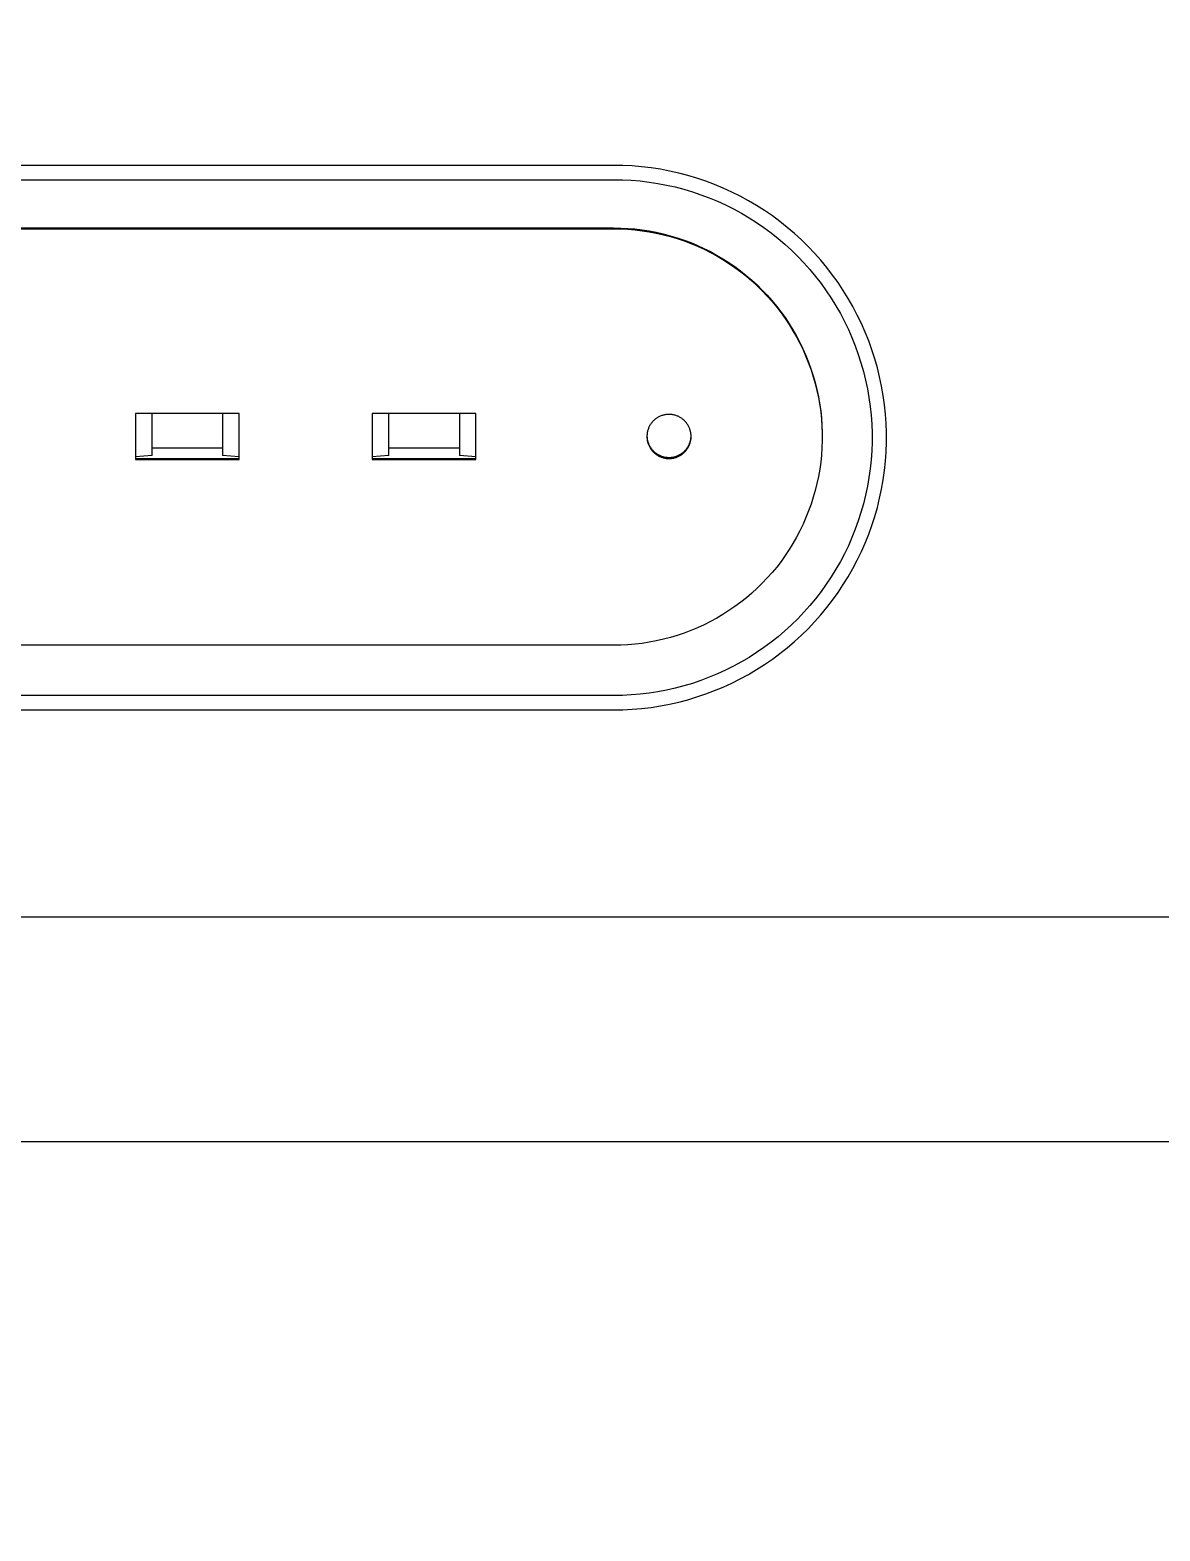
# Model space of a CAD drawing. Header units: millimetres. Extents: x -219 to 4970, y -9 to 3393.
# Drawn here: x 1484.3 to 1625, y 2932.9 to 3119.8 of the extents above; entities that cross this region are included whole.
import ezdxf

# ---------------------------------------------------------------- set-up
doc = ezdxf.new("R2010")
doc.units = ezdxf.units.MM
doc.layers.add('ZANO_R', color=7, linetype='Continuous', lineweight=0)
doc.layers.add('ZANO_W', color=1, linetype='Continuous', lineweight=0)
doc.styles.add('Arial', font='arial.ttf')
doc.styles.get("Standard").update_dxf_attribs({"font": 'ARIALUNI.TTF'})
doc.dimstyles.new('pl i ang', dxfattribs={"dimtxt": 50, "dimasz": 50, "dimexe": 1.25, "dimexo": 0.625, "dimgap": 10, "dimtad": 1, "dimtoh": 1, "dimtxsty": 'Standard', "dimcen": 2.5, "dimclrd": 1, "dimclre": 1, "dimclrt": 1, "dimadec": 0, "dimazin": 0, "dimtfac": 1, "dimtmove": 0, "dimatfit": 3, "dimfxl": 1, "dimarcsym": 1})

# ---------------------------------------------------------------- blocks, each defined once
blk = doc.blocks.new('*D480')
at = {"layer": 'ZANO_W', "color": 1, "lineweight": -2}
blk.add_arc((3941.48, 2679.36), 150.81, 99.5517, 164.7582, dxfattribs=at)
at = {"layer": 'ZANO_W', "color": 1}
for points in [[(3916.67, 2821.42), (3916.23, 2834.75), (3956.43, 2829.43)], [(3789.36, 2719.89), (3802.58, 2718.13), (3790.67, 2679.36)]]:
    blk.add_solid(points, dxfattribs=at)
at = {"layer": 'ZANO_W', "color": 1, "insert": (3819.67, 2813.91), "char_height": 40, "attachment_point": 5, "rotation": 42.155, "style": 'Arial'}
blk.add_mtext('96%%d', dxfattribs=at)

msp = doc.modelspace()

# ---------------------------------------------------------------- linework, layer by layer
at = {"layer": 'ZANO_R'}
for p, q in [((1556.94, 3102.93), (1382.14, 3102.93)), ((1558.11, 3102.92), (1556.94, 3102.93)), ((1559.28, 3102.86), (1558.11, 3102.92)), ((1560.45, 3102.76), (1559.28, 3102.86)), ((1561.62, 3102.62), (1560.45, 3102.76)), ((1562.78, 3102.45), (1561.62, 3102.62)), ((1563.93, 3102.23), (1562.78, 3102.45)), ((1382.14, 3101.15), (1556.94, 3101.15)), ((1556.94, 3101.15), (1558.05, 3101.13)), ((1558.05, 3101.13), (1559.16, 3101.08)), ((1559.16, 3101.08), (1560.27, 3100.99)), ((1560.27, 3100.99), (1561.37, 3100.86)), ((1561.37, 3100.86), (1562.47, 3100.69)), ((1562.47, 3100.69), (1563.56, 3100.48)), ((1563.56, 3100.48), (1564.64, 3100.24)), ((1565.07, 3101.97), (1563.93, 3102.23)), ((1566.21, 3101.67), (1565.07, 3101.97)), ((1567.33, 3101.34), (1566.21, 3101.67)), ((1568.44, 3100.96), (1567.33, 3101.34)), ((1569.54, 3100.55), (1568.44, 3100.96)), ((1570.62, 3100.1), (1569.54, 3100.55)), ((1564.64, 3100.24), (1565.72, 3099.95)), ((1565.72, 3099.95), (1566.78, 3099.64)), ((1566.78, 3099.64), (1567.83, 3099.28)), ((1567.83, 3099.28), (1568.87, 3098.89)), ((1568.87, 3098.89), (1569.9, 3098.46)), ((1571.69, 3099.61), (1570.62, 3100.1)), ((1572.73, 3099.09), (1571.69, 3099.61)), ((1573.76, 3098.52), (1572.73, 3099.09)), ((1574.77, 3097.93), (1573.76, 3098.52)), ((1569.9, 3098.46), (1570.91, 3098)), ((1570.91, 3098), (1571.9, 3097.5)), ((1571.9, 3097.5), (1572.88, 3096.97)), ((1572.88, 3096.97), (1573.83, 3096.41)), ((1575.76, 3097.3), (1574.77, 3097.93)), ((1576.73, 3096.63), (1575.76, 3097.3)), ((1577.67, 3095.94), (1576.73, 3096.63)), ((1450.78, 3095.14), (1556.94, 3095.14)), ((1450.78, 3095.03), (1556.94, 3095.03)), ((1556.94, 3095.14), (1557.84, 3095.13)), ((1556.94, 3095.03), (1557.84, 3095.01)), ((1557.84, 3095.13), (1558.73, 3095.09)), ((1557.84, 3095.01), (1558.73, 3094.97)), ((1558.73, 3095.09), (1559.62, 3095.01)), ((1558.73, 3094.97), (1559.63, 3094.9)), ((1559.62, 3095.01), (1560.51, 3094.9)), ((1559.63, 3094.9), (1560.52, 3094.79)), ((1560.51, 3094.9), (1561.4, 3094.77)), ((1560.52, 3094.79), (1561.4, 3094.65)), ((1561.4, 3094.77), (1562.28, 3094.6)), ((1573.83, 3096.41), (1574.77, 3095.81)), ((1574.77, 3095.81), (1575.69, 3095.18)), ((1575.69, 3095.18), (1576.58, 3094.52)), ((1578.59, 3095.21), (1577.67, 3095.94)), ((1579.48, 3094.45), (1578.59, 3095.21)), ((1561.4, 3094.65), (1562.28, 3094.49)), ((1562.28, 3094.6), (1563.15, 3094.4)), ((1562.28, 3094.49), (1563.16, 3094.29)), ((1563.15, 3094.4), (1564.02, 3094.17)), ((1563.16, 3094.29), (1564.03, 3094.06)), ((1564.02, 3094.17), (1564.88, 3093.91)), ((1564.03, 3094.06), (1564.88, 3093.81)), ((1564.88, 3093.91), (1565.73, 3093.63)), ((1564.88, 3093.81), (1565.73, 3093.52)), ((1565.73, 3093.63), (1566.57, 3093.31)), ((1565.73, 3093.52), (1566.57, 3093.2)), ((1566.57, 3093.31), (1567.39, 3092.97)), ((1566.57, 3093.2), (1567.4, 3092.86)), ((1567.39, 3092.97), (1568.21, 3092.59)), ((1576.58, 3094.52), (1577.45, 3093.83)), ((1577.45, 3093.83), (1578.29, 3093.11)), ((1578.29, 3093.11), (1579.11, 3092.36)), ((1580.35, 3093.66), (1579.48, 3094.45)), ((1581.18, 3092.84), (1580.35, 3093.66)), ((1567.4, 3092.86), (1568.22, 3092.49)), ((1568.21, 3092.59), (1569.01, 3092.19)), ((1568.22, 3092.49), (1569.02, 3092.08)), ((1569.01, 3092.19), (1569.79, 3091.76)), ((1569.02, 3092.08), (1569.81, 3091.66)), ((1569.79, 3091.76), (1570.57, 3091.31)), ((1569.81, 3091.66), (1570.58, 3091.2)), ((1570.57, 3091.31), (1571.32, 3090.82)), ((1570.58, 3091.2), (1571.33, 3090.72)), ((1579.11, 3092.36), (1579.91, 3091.58)), ((1579.91, 3091.58), (1580.67, 3090.78)), ((1581.99, 3091.99), (1581.18, 3092.84)), ((1582.77, 3091.11), (1581.99, 3091.99)), ((1583.52, 3090.21), (1582.77, 3091.11)), ((1571.32, 3090.82), (1572.06, 3090.32)), ((1571.33, 3090.72), (1572.07, 3090.21)), ((1572.06, 3090.32), (1572.78, 3089.78)), ((1572.07, 3090.21), (1572.79, 3089.68)), ((1572.78, 3089.78), (1573.48, 3089.23)), ((1572.79, 3089.68), (1573.5, 3089.12)), ((1573.48, 3089.23), (1574.16, 3088.65)), ((1580.67, 3090.78), (1581.41, 3089.95)), ((1581.41, 3089.95), (1582.12, 3089.09)), ((1584.23, 3089.28), (1583.52, 3090.21)), ((1584.92, 3088.33), (1584.23, 3089.28)), ((1573.5, 3089.12), (1574.18, 3088.54)), ((1574.16, 3088.65), (1574.82, 3088.04)), ((1574.18, 3088.54), (1574.84, 3087.93)), ((1574.82, 3088.04), (1575.46, 3087.41)), ((1574.84, 3087.93), (1575.48, 3087.3)), ((1575.46, 3087.41), (1576.08, 3086.77)), ((1575.48, 3087.3), (1576.1, 3086.66)), ((1582.12, 3089.09), (1582.8, 3088.21)), ((1582.8, 3088.21), (1583.45, 3087.31)), ((1583.45, 3087.31), (1584.06, 3086.39)), ((1585.57, 3087.35), (1584.92, 3088.33)), ((1586.19, 3086.35), (1585.57, 3087.35)), ((1576.08, 3086.77), (1576.68, 3086.1)), ((1576.1, 3086.66), (1576.69, 3085.99)), ((1576.68, 3086.1), (1577.25, 3085.41)), ((1576.69, 3085.99), (1577.27, 3085.29)), ((1584.06, 3086.39), (1584.65, 3085.44)), ((1584.65, 3085.44), (1585.2, 3084.48)), ((1586.77, 3085.34), (1586.19, 3086.35)), ((1577.25, 3085.41), (1577.8, 3084.7)), ((1577.27, 3085.29), (1577.81, 3084.59)), ((1577.8, 3084.7), (1578.32, 3083.97)), ((1577.81, 3084.59), (1578.34, 3083.86)), ((1578.32, 3083.97), (1578.82, 3083.22)), ((1578.34, 3083.86), (1578.83, 3083.11)), ((1585.2, 3084.48), (1585.71, 3083.49)), ((1587.31, 3084.3), (1586.77, 3085.34)), ((1587.82, 3083.24), (1587.31, 3084.3)), ((1578.82, 3083.22), (1579.29, 3082.46)), ((1578.83, 3083.11), (1579.3, 3082.35)), ((1579.29, 3082.46), (1579.73, 3081.68)), ((1579.3, 3082.35), (1579.75, 3081.57)), ((1579.73, 3081.68), (1580.15, 3080.89)), ((1585.71, 3083.49), (1586.2, 3082.49)), ((1586.2, 3082.49), (1586.64, 3081.48)), ((1588.29, 3082.17), (1587.82, 3083.24)), ((1588.73, 3081.08), (1588.29, 3082.17)), ((1579.75, 3081.57), (1580.17, 3080.78)), ((1580.15, 3080.89), (1580.54, 3080.09)), ((1580.17, 3080.78), (1580.56, 3079.97)), ((1580.54, 3080.09), (1580.9, 3079.27)), ((1580.56, 3079.97), (1580.92, 3079.15)), ((1586.64, 3081.48), (1587.06, 3080.45)), ((1587.06, 3080.45), (1587.43, 3079.4)), ((1589.13, 3079.98), (1588.73, 3081.08)), ((1589.49, 3078.86), (1589.13, 3079.98)), ((1580.9, 3079.27), (1581.24, 3078.43)), ((1580.92, 3079.15), (1581.25, 3078.32)), ((1581.24, 3078.43), (1581.54, 3077.59)), ((1581.25, 3078.32), (1581.55, 3077.47)), ((1587.43, 3079.4), (1587.77, 3078.34)), ((1587.77, 3078.34), (1588.08, 3077.28)), ((1589.81, 3077.73), (1589.49, 3078.86)), ((1581.54, 3077.59), (1581.82, 3076.74)), ((1581.55, 3077.47), (1581.83, 3076.62)), ((1581.82, 3076.74), (1582.06, 3075.88)), ((1581.83, 3076.62), (1582.07, 3075.76)), ((1588.08, 3077.28), (1588.34, 3076.2)), ((1588.34, 3076.2), (1588.57, 3075.11)), ((1590.09, 3076.6), (1589.81, 3077.73)), ((1590.33, 3075.45), (1590.09, 3076.6)), ((1582.06, 3075.88), (1582.28, 3075.01)), ((1582.07, 3075.76), (1582.29, 3074.89)), ((1582.28, 3075.01), (1582.47, 3074.13)), ((1582.29, 3074.89), (1582.47, 3074.01)), ((1588.57, 3075.11), (1588.76, 3074.02)), ((1590.53, 3074.29), (1590.33, 3075.45)), ((1590.69, 3073.13), (1590.53, 3074.29)), ((1582.47, 3074.13), (1582.62, 3073.25)), ((1582.47, 3074.01), (1582.63, 3073.13)), ((1582.62, 3073.25), (1582.75, 3072.36)), ((1582.63, 3073.13), (1582.75, 3072.24)), ((1582.75, 3072.36), (1582.84, 3071.47)), ((1588.76, 3074.02), (1588.92, 3072.92)), ((1588.92, 3072.92), (1589.03, 3071.81)), ((1590.81, 3071.97), (1590.69, 3073.13)), ((1497.4, 3072.05), (1497.4, 3066.32)), ((1510.31, 3072.05), (1497.4, 3072.05)), ((1499.47, 3066.81), (1499.47, 3072.05)), ((1508.25, 3072.05), (1508.25, 3066.81)), ((1510.31, 3066.32), (1510.31, 3072.05)), ((1539.82, 3072.05), (1526.9, 3072.05)), ((1526.9, 3072.05), (1526.9, 3066.32)), ((1528.97, 3066.81), (1528.97, 3072.05)), ((1537.75, 3072.05), (1537.75, 3066.81)), ((1539.82, 3066.32), (1539.82, 3072.05)), ((1561.45, 3070.5), (1561.4, 3070.41)), ((1561.49, 3070.58), (1561.45, 3070.5)), ((1561.54, 3070.66), (1561.49, 3070.58)), ((1561.6, 3070.74), (1561.54, 3070.66)), ((1561.65, 3070.82), (1561.6, 3070.74)), ((1561.71, 3070.89), (1561.65, 3070.82)), ((1561.77, 3070.97), (1561.71, 3070.89)), ((1561.84, 3071.04), (1561.77, 3070.97)), ((1561.9, 3071.11), (1561.84, 3071.04)), ((1561.97, 3071.18), (1561.9, 3071.11)), ((1562.04, 3071.24), (1561.97, 3071.18)), ((1562.11, 3071.3), (1562.04, 3071.24)), ((1562.19, 3071.36), (1562.11, 3071.3)), ((1562.26, 3071.42), (1562.19, 3071.36)), ((1562.34, 3071.47), (1562.26, 3071.42)), ((1562.42, 3071.52), (1562.34, 3071.47)), ((1562.51, 3071.57), (1562.42, 3071.52)), ((1562.59, 3071.62), (1562.51, 3071.57)), ((1562.67, 3071.66), (1562.59, 3071.62)), ((1562.76, 3071.7), (1562.67, 3071.66)), ((1562.85, 3071.74), (1562.76, 3071.7)), ((1562.94, 3071.77), (1562.85, 3071.74)), ((1563.03, 3071.8), (1562.94, 3071.77)), ((1563.12, 3071.83), (1563.03, 3071.8)), ((1563.21, 3071.85), (1563.12, 3071.83)), ((1563.31, 3071.87), (1563.21, 3071.85)), ((1563.4, 3071.89), (1563.31, 3071.87)), ((1563.49, 3071.9), (1563.4, 3071.89)), ((1563.59, 3071.92), (1563.49, 3071.9)), ((1563.68, 3071.92), (1563.59, 3071.92)), ((1563.78, 3071.93), (1563.68, 3071.92)), ((1563.88, 3071.93), (1563.78, 3071.93)), ((1563.97, 3071.93), (1563.88, 3071.93)), ((1564.07, 3071.92), (1563.97, 3071.93)), ((1564.16, 3071.91), (1564.07, 3071.92)), ((1564.26, 3071.9), (1564.16, 3071.91)), ((1564.35, 3071.88), (1564.26, 3071.9)), ((1564.44, 3071.87), (1564.35, 3071.88)), ((1564.54, 3071.84), (1564.44, 3071.87)), ((1564.63, 3071.82), (1564.54, 3071.84)), ((1564.72, 3071.79), (1564.63, 3071.82)), ((1564.81, 3071.76), (1564.72, 3071.79)), ((1564.9, 3071.72), (1564.81, 3071.76)), ((1564.99, 3071.69), (1564.9, 3071.72)), ((1565.07, 3071.65), (1564.99, 3071.69)), ((1565.16, 3071.6), (1565.07, 3071.65)), ((1565.24, 3071.56), (1565.16, 3071.6)), ((1565.32, 3071.51), (1565.24, 3071.56)), ((1565.4, 3071.45), (1565.32, 3071.51)), ((1565.48, 3071.4), (1565.4, 3071.45)), ((1565.56, 3071.34), (1565.48, 3071.4)), ((1565.63, 3071.28), (1565.56, 3071.34)), ((1565.7, 3071.22), (1565.63, 3071.28)), ((1565.77, 3071.15), (1565.7, 3071.22)), ((1565.84, 3071.09), (1565.77, 3071.15)), ((1565.91, 3071.02), (1565.84, 3071.09)), ((1565.97, 3070.94), (1565.91, 3071.02)), ((1566.03, 3070.87), (1565.97, 3070.94)), ((1566.09, 3070.79), (1566.03, 3070.87)), ((1566.14, 3070.72), (1566.09, 3070.79)), ((1566.19, 3070.64), (1566.14, 3070.72)), ((1566.24, 3070.55), (1566.19, 3070.64)), ((1566.29, 3070.47), (1566.24, 3070.55)), ((1566.33, 3070.39), (1566.29, 3070.47)), ((1582.75, 3072.24), (1582.84, 3071.35)), ((1582.84, 3071.47), (1582.9, 3070.58)), ((1582.84, 3071.35), (1582.91, 3070.45)), ((1582.9, 3070.58), (1582.94, 3069.68)), ((1589.03, 3071.81), (1589.11, 3070.7)), ((1589.11, 3070.7), (1589.15, 3069.59)), ((1590.9, 3070.8), (1590.81, 3071.97)), ((1590.94, 3069.62), (1590.9, 3070.8)), ((1561.12, 3069.41), (1561.11, 3069.31)), ((1561.11, 3069.31), (1561.11, 3069.22)), ((1561.11, 3069.22), (1561.11, 3069.12)), ((1561.11, 3069.18), (1561.12, 3069.09)), ((1561.11, 3069.12), (1561.11, 3069.03)), ((1561.11, 3069.03), (1561.12, 3068.93)), ((1561.13, 3069.5), (1561.12, 3069.41)), ((1561.12, 3069.09), (1561.13, 3068.99)), ((1561.12, 3068.93), (1561.13, 3068.84)), ((1561.14, 3069.6), (1561.13, 3069.5)), ((1561.13, 3068.99), (1561.14, 3068.9)), ((1561.13, 3068.84), (1561.14, 3068.74)), ((1561.16, 3069.69), (1561.14, 3069.6)), ((1561.14, 3068.9), (1561.16, 3068.8)), ((1561.14, 3068.74), (1561.16, 3068.65)), ((1561.18, 3069.79), (1561.16, 3069.69)), ((1561.16, 3068.8), (1561.18, 3068.71)), ((1561.16, 3068.65), (1561.18, 3068.56)), ((1561.2, 3069.88), (1561.18, 3069.79)), ((1561.18, 3068.71), (1561.2, 3068.62)), ((1561.23, 3069.97), (1561.2, 3069.88)), ((1561.2, 3068.62), (1561.22, 3068.53)), ((1561.26, 3070.06), (1561.23, 3069.97)), ((1561.29, 3070.15), (1561.26, 3070.06)), ((1561.32, 3070.24), (1561.29, 3070.15)), ((1561.36, 3070.33), (1561.32, 3070.24)), ((1561.4, 3070.41), (1561.36, 3070.33)), ((1566.37, 3070.3), (1566.33, 3070.39)), ((1566.41, 3070.21), (1566.37, 3070.3)), ((1566.44, 3070.12), (1566.41, 3070.21)), ((1566.47, 3070.03), (1566.44, 3070.12)), ((1566.5, 3069.94), (1566.47, 3070.03)), ((1566.53, 3069.85), (1566.5, 3069.94)), ((1566.5, 3068.53), (1566.52, 3068.62)), ((1566.52, 3068.62), (1566.54, 3068.71)), ((1566.55, 3069.76), (1566.53, 3069.85)), ((1566.53, 3068.53), (1566.55, 3068.62)), ((1566.54, 3068.71), (1566.56, 3068.8)), ((1566.57, 3069.66), (1566.55, 3069.76)), ((1566.55, 3068.62), (1566.57, 3068.71)), ((1566.56, 3068.8), (1566.58, 3068.9)), ((1566.58, 3069.57), (1566.57, 3069.66)), ((1566.57, 3068.71), (1566.58, 3068.81)), ((1566.59, 3069.47), (1566.58, 3069.57)), ((1566.58, 3068.9), (1566.59, 3068.99)), ((1566.58, 3068.81), (1566.6, 3068.9)), ((1566.6, 3069.38), (1566.59, 3069.47)), ((1566.59, 3068.99), (1566.6, 3069.09)), ((1566.61, 3069.28), (1566.6, 3069.38)), ((1566.6, 3069.09), (1566.61, 3069.18)), ((1566.6, 3069), (1566.61, 3069.09)), ((1566.6, 3068.9), (1566.6, 3069)), ((1566.61, 3069.19), (1566.61, 3069.28)), ((1566.61, 3069.09), (1566.61, 3069.19)), ((1582.91, 3070.45), (1582.94, 3069.56)), ((1582.94, 3068.66), (1582.91, 3067.76)), ((1582.94, 3069.56), (1582.94, 3068.66)), ((1589.15, 3069.59), (1589.15, 3068.48)), ((1590.94, 3068.45), (1590.94, 3069.62)), ((1499.47, 3066.81), (1497.4, 3066.65)), ((1508.25, 3067.74), (1499.47, 3067.74)), ((1510.31, 3066.65), (1508.25, 3066.81)), ((1528.97, 3066.81), (1526.9, 3066.65)), ((1537.75, 3067.74), (1528.97, 3067.74)), ((1539.82, 3066.65), (1537.75, 3066.81)), ((1561.18, 3068.56), (1561.2, 3068.46)), ((1561.2, 3068.46), (1561.23, 3068.37)), ((1561.22, 3068.53), (1561.25, 3068.44)), ((1561.23, 3068.37), (1561.26, 3068.28)), ((1561.25, 3068.44), (1561.29, 3068.35)), ((1561.26, 3068.28), (1561.29, 3068.19)), ((1561.29, 3068.35), (1561.32, 3068.26)), ((1561.29, 3068.19), (1561.33, 3068.1)), ((1561.32, 3068.26), (1561.36, 3068.17)), ((1561.33, 3068.1), (1561.37, 3068.01)), ((1561.36, 3068.17), (1561.4, 3068.09)), ((1561.37, 3068.01), (1561.41, 3067.93)), ((1561.4, 3068.09), (1561.44, 3068)), ((1561.41, 3067.93), (1561.46, 3067.84)), ((1561.44, 3068), (1561.49, 3067.92)), ((1561.46, 3067.84), (1561.5, 3067.76)), ((1561.49, 3067.92), (1561.54, 3067.84)), ((1561.5, 3067.76), (1561.55, 3067.68)), ((1561.54, 3067.84), (1561.59, 3067.76)), ((1561.55, 3067.68), (1561.61, 3067.6)), ((1561.59, 3067.76), (1561.65, 3067.68)), ((1561.61, 3067.6), (1561.66, 3067.52)), ((1561.65, 3067.68), (1561.71, 3067.6)), ((1561.66, 3067.52), (1561.72, 3067.45)), ((1561.71, 3067.6), (1561.77, 3067.53)), ((1561.72, 3067.45), (1561.78, 3067.38)), ((1561.77, 3067.53), (1561.83, 3067.46)), ((1561.78, 3067.38), (1561.85, 3067.31)), ((1561.83, 3067.46), (1561.89, 3067.39)), ((1561.85, 3067.31), (1561.91, 3067.24)), ((1561.89, 3067.39), (1561.96, 3067.32)), ((1561.91, 3067.24), (1561.98, 3067.17)), ((1561.96, 3067.32), (1562.03, 3067.26)), ((1561.98, 3067.17), (1562.05, 3067.11)), ((1562.03, 3067.26), (1562.1, 3067.2)), ((1562.05, 3067.11), (1562.13, 3067.04)), ((1562.1, 3067.2), (1562.18, 3067.14)), ((1562.13, 3067.04), (1562.2, 3066.99)), ((1562.18, 3067.14), (1562.25, 3067.08)), ((1562.2, 3066.99), (1562.28, 3066.93)), ((1562.25, 3067.08), (1562.33, 3067.03)), ((1562.28, 3066.93), (1562.36, 3066.88)), ((1562.33, 3067.03), (1562.41, 3066.97)), ((1562.36, 3066.88), (1562.44, 3066.83)), ((1562.41, 3066.97), (1562.5, 3066.93)), ((1562.44, 3066.83), (1562.52, 3066.78)), ((1562.5, 3066.93), (1562.58, 3066.88)), ((1562.52, 3066.78), (1562.6, 3066.73)), ((1562.58, 3066.88), (1562.66, 3066.84)), ((1562.6, 3066.73), (1562.69, 3066.69)), ((1562.66, 3066.84), (1562.75, 3066.8)), ((1562.75, 3066.8), (1562.84, 3066.76)), ((1562.84, 3066.76), (1562.93, 3066.73)), ((1564.79, 3066.73), (1564.88, 3066.76)), ((1564.88, 3066.76), (1564.97, 3066.8)), ((1564.97, 3066.8), (1565.06, 3066.84)), ((1565.06, 3066.84), (1565.14, 3066.88)), ((1565.09, 3066.72), (1565.17, 3066.76)), ((1565.14, 3066.88), (1565.22, 3066.93)), ((1565.17, 3066.76), (1565.26, 3066.81)), ((1565.22, 3066.93), (1565.31, 3066.97)), ((1565.26, 3066.81), (1565.34, 3066.86)), ((1565.31, 3066.97), (1565.39, 3067.03)), ((1565.34, 3066.86), (1565.42, 3066.91)), ((1565.39, 3067.03), (1565.46, 3067.08)), ((1565.42, 3066.91), (1565.49, 3066.97)), ((1565.46, 3067.08), (1565.54, 3067.14)), ((1565.49, 3066.97), (1565.57, 3067.03)), ((1565.54, 3067.14), (1565.62, 3067.2)), ((1565.57, 3067.03), (1565.64, 3067.09)), ((1565.62, 3067.2), (1565.69, 3067.26)), ((1565.64, 3067.09), (1565.72, 3067.15)), ((1565.69, 3067.26), (1565.76, 3067.32)), ((1565.72, 3067.15), (1565.79, 3067.21)), ((1565.76, 3067.32), (1565.83, 3067.39)), ((1565.79, 3067.21), (1565.85, 3067.28)), ((1565.83, 3067.39), (1565.89, 3067.46)), ((1565.85, 3067.28), (1565.92, 3067.35)), ((1565.89, 3067.46), (1565.95, 3067.53)), ((1565.92, 3067.35), (1565.98, 3067.43)), ((1565.95, 3067.53), (1566.01, 3067.6)), ((1565.98, 3067.43), (1566.04, 3067.5)), ((1566.01, 3067.6), (1566.07, 3067.68)), ((1566.04, 3067.5), (1566.1, 3067.58)), ((1566.07, 3067.68), (1566.13, 3067.76)), ((1566.1, 3067.58), (1566.15, 3067.66)), ((1566.13, 3067.76), (1566.18, 3067.84)), ((1566.15, 3067.66), (1566.2, 3067.74)), ((1566.18, 3067.84), (1566.23, 3067.92)), ((1566.2, 3067.74), (1566.25, 3067.82)), ((1566.23, 3067.92), (1566.28, 3068)), ((1566.25, 3067.82), (1566.3, 3067.9)), ((1566.28, 3068), (1566.32, 3068.09)), ((1566.3, 3067.9), (1566.34, 3067.99)), ((1566.32, 3068.09), (1566.36, 3068.17)), ((1566.34, 3067.99), (1566.38, 3068.07)), ((1566.36, 3068.17), (1566.4, 3068.26)), ((1566.38, 3068.07), (1566.42, 3068.16)), ((1566.4, 3068.26), (1566.43, 3068.35)), ((1566.42, 3068.16), (1566.45, 3068.25)), ((1566.43, 3068.35), (1566.47, 3068.44)), ((1566.45, 3068.25), (1566.48, 3068.34)), ((1566.47, 3068.44), (1566.5, 3068.53)), ((1566.48, 3068.34), (1566.51, 3068.43)), ((1566.51, 3068.43), (1566.53, 3068.53)), ((1582.84, 3066.87), (1582.75, 3065.98)), ((1582.91, 3067.76), (1582.84, 3066.87)), ((1589.11, 3067.37), (1589.03, 3066.27)), ((1589.15, 3068.48), (1589.11, 3067.37)), ((1590.81, 3066.11), (1590.9, 3067.28)), ((1590.9, 3067.28), (1590.94, 3068.45)), ((1497.4, 3066.44), (1510.31, 3066.44)), ((1497.4, 3066.32), (1510.31, 3066.32)), ((1526.9, 3066.44), (1539.82, 3066.44)), ((1526.9, 3066.32), (1539.82, 3066.32)), ((1562.69, 3066.69), (1562.78, 3066.65)), ((1562.78, 3066.65), (1562.87, 3066.61)), ((1562.87, 3066.61), (1562.95, 3066.58)), ((1562.93, 3066.73), (1563.02, 3066.7)), ((1562.95, 3066.58), (1563.05, 3066.55)), ((1563.02, 3066.7), (1563.11, 3066.67)), ((1563.05, 3066.55), (1563.14, 3066.53)), ((1563.11, 3066.67), (1563.2, 3066.64)), ((1563.14, 3066.53), (1563.23, 3066.5)), ((1563.2, 3066.64), (1563.29, 3066.62)), ((1563.23, 3066.5), (1563.32, 3066.48)), ((1563.29, 3066.62), (1563.39, 3066.6)), ((1563.32, 3066.48), (1563.42, 3066.46)), ((1563.39, 3066.6), (1563.48, 3066.59)), ((1563.42, 3066.46), (1563.51, 3066.45)), ((1563.48, 3066.59), (1563.57, 3066.58)), ((1563.51, 3066.45), (1563.61, 3066.44)), ((1563.57, 3066.58), (1563.67, 3066.57)), ((1563.61, 3066.44), (1563.7, 3066.43)), ((1563.67, 3066.57), (1563.76, 3066.56)), ((1563.7, 3066.43), (1563.8, 3066.43)), ((1563.76, 3066.56), (1563.86, 3066.56)), ((1563.8, 3066.43), (1563.89, 3066.43)), ((1563.86, 3066.56), (1563.96, 3066.56)), ((1563.89, 3066.43), (1563.99, 3066.43)), ((1563.96, 3066.56), (1564.05, 3066.57)), ((1563.99, 3066.43), (1564.08, 3066.44)), ((1564.05, 3066.57), (1564.15, 3066.58)), ((1564.08, 3066.44), (1564.18, 3066.45)), ((1564.15, 3066.58), (1564.24, 3066.59)), ((1564.18, 3066.45), (1564.27, 3066.46)), ((1564.24, 3066.59), (1564.33, 3066.6)), ((1564.27, 3066.46), (1564.37, 3066.48)), ((1564.33, 3066.6), (1564.43, 3066.62)), ((1564.37, 3066.48), (1564.46, 3066.49)), ((1564.43, 3066.62), (1564.52, 3066.64)), ((1564.46, 3066.49), (1564.55, 3066.52)), ((1564.52, 3066.64), (1564.61, 3066.67)), ((1564.55, 3066.52), (1564.64, 3066.54)), ((1564.61, 3066.67), (1564.7, 3066.7)), ((1564.64, 3066.54), (1564.74, 3066.57)), ((1564.7, 3066.7), (1564.79, 3066.73)), ((1564.74, 3066.57), (1564.83, 3066.6)), ((1564.83, 3066.6), (1564.91, 3066.64)), ((1564.91, 3066.64), (1565, 3066.68)), ((1565, 3066.68), (1565.09, 3066.72)), ((1582.63, 3065.09), (1582.47, 3064.21)), ((1582.75, 3065.98), (1582.63, 3065.09)), ((1588.92, 3065.16), (1588.76, 3064.06)), ((1589.03, 3066.27), (1588.92, 3065.16)), ((1590.53, 3063.78), (1590.69, 3064.95)), ((1590.69, 3064.95), (1590.81, 3066.11)), ((1582.29, 3063.33), (1582.07, 3062.46)), ((1582.47, 3064.21), (1582.29, 3063.33)), ((1588.76, 3064.06), (1588.57, 3062.97)), ((1590.33, 3062.63), (1590.53, 3063.78)), ((1581.83, 3061.6), (1581.55, 3060.74)), ((1582.07, 3062.46), (1581.83, 3061.6)), ((1588.34, 3061.88), (1588.08, 3060.8)), ((1588.57, 3062.97), (1588.34, 3061.88)), ((1589.81, 3060.34), (1590.09, 3061.48)), ((1590.09, 3061.48), (1590.33, 3062.63)), ((1581.25, 3059.9), (1580.92, 3059.07)), ((1581.55, 3060.74), (1581.25, 3059.9)), ((1587.77, 3059.73), (1587.43, 3058.68)), ((1588.08, 3060.8), (1587.77, 3059.73)), ((1589.49, 3059.22), (1589.81, 3060.34)), ((1580.17, 3057.44), (1579.75, 3056.64)), ((1580.56, 3058.25), (1580.17, 3057.44)), ((1580.92, 3059.07), (1580.56, 3058.25)), ((1587.06, 3057.63), (1586.64, 3056.6)), ((1587.43, 3058.68), (1587.06, 3057.63)), ((1588.73, 3057), (1589.13, 3058.1)), ((1589.13, 3058.1), (1589.49, 3059.22)), ((1579.3, 3055.87), (1578.83, 3055.1)), ((1579.75, 3056.64), (1579.3, 3055.87)), ((1586.2, 3055.58), (1585.71, 3054.58)), ((1586.64, 3056.6), (1586.2, 3055.58)), ((1587.82, 3054.84), (1588.29, 3055.91)), ((1588.29, 3055.91), (1588.73, 3057)), ((1578.34, 3054.36), (1577.81, 3053.63)), ((1578.83, 3055.1), (1578.34, 3054.36)), ((1585.71, 3054.58), (1585.2, 3053.6)), ((1586.77, 3052.74), (1587.31, 3053.78)), ((1587.31, 3053.78), (1587.82, 3054.84)), ((1576.69, 3052.23), (1576.1, 3051.56)), ((1577.27, 3052.92), (1576.69, 3052.23)), ((1577.81, 3053.63), (1577.27, 3052.92)), ((1584.65, 3052.64), (1584.06, 3051.69)), ((1585.2, 3053.6), (1584.65, 3052.64)), ((1586.19, 3051.72), (1586.77, 3052.74)), ((1574.84, 3050.28), (1574.18, 3049.68)), ((1575.48, 3050.91), (1574.84, 3050.28)), ((1576.1, 3051.56), (1575.48, 3050.91)), ((1583.45, 3050.77), (1582.8, 3049.86)), ((1584.06, 3051.69), (1583.45, 3050.77)), ((1584.92, 3049.75), (1585.57, 3050.73)), ((1585.57, 3050.73), (1586.19, 3051.72)), ((1572.79, 3048.54), (1572.07, 3048)), ((1573.5, 3049.1), (1572.79, 3048.54)), ((1574.18, 3049.68), (1573.5, 3049.1)), ((1581.41, 3048.13), (1580.67, 3047.3)), ((1582.12, 3048.98), (1581.41, 3048.13)), ((1582.8, 3049.86), (1582.12, 3048.98)), ((1583.52, 3047.87), (1584.23, 3048.8)), ((1584.23, 3048.8), (1584.92, 3049.75)), ((1569.81, 3046.56), (1569.02, 3046.13)), ((1570.58, 3047.01), (1569.81, 3046.56)), ((1571.33, 3047.5), (1570.58, 3047.01)), ((1572.07, 3048), (1571.33, 3047.5)), ((1579.91, 3046.49), (1579.11, 3045.72)), ((1580.67, 3047.3), (1579.91, 3046.49)), ((1581.99, 3046.09), (1582.77, 3046.97)), ((1582.77, 3046.97), (1583.52, 3047.87)), ((1564.88, 3044.41), (1564.03, 3044.15)), ((1565.73, 3044.7), (1564.88, 3044.41)), ((1566.57, 3045.01), (1565.73, 3044.7)), ((1567.4, 3045.36), (1566.57, 3045.01)), ((1568.22, 3045.73), (1567.4, 3045.36)), ((1569.02, 3046.13), (1568.22, 3045.73)), ((1578.29, 3044.97), (1577.45, 3044.25)), ((1579.11, 3045.72), (1578.29, 3044.97)), ((1579.48, 3043.63), (1580.35, 3044.42)), ((1580.35, 3044.42), (1581.18, 3045.24)), ((1581.18, 3045.24), (1581.99, 3046.09)), ((1556.94, 3043.19), (1450.78, 3043.19)), ((1557.84, 3043.2), (1556.94, 3043.19)), ((1558.73, 3043.24), (1557.84, 3043.2)), ((1559.63, 3043.32), (1558.73, 3043.24)), ((1560.52, 3043.42), (1559.63, 3043.32)), ((1561.4, 3043.56), (1560.52, 3043.42)), ((1562.28, 3043.73), (1561.4, 3043.56)), ((1563.16, 3043.92), (1562.28, 3043.73)), ((1564.03, 3044.15), (1563.16, 3043.92)), ((1575.69, 3042.9), (1574.77, 3042.27)), ((1576.58, 3043.56), (1575.69, 3042.9)), ((1577.45, 3044.25), (1576.58, 3043.56)), ((1577.67, 3042.14), (1578.59, 3042.87)), ((1578.59, 3042.87), (1579.48, 3043.63)), ((1571.9, 3040.57), (1570.91, 3040.08)), ((1572.88, 3041.11), (1571.9, 3040.57)), ((1573.83, 3041.67), (1572.88, 3041.11)), ((1574.77, 3042.27), (1573.83, 3041.67)), ((1574.77, 3040.15), (1575.76, 3040.78)), ((1575.76, 3040.78), (1576.73, 3041.44)), ((1576.73, 3041.44), (1577.67, 3042.14)), ((1567.83, 3038.8), (1566.78, 3038.44)), ((1568.87, 3039.19), (1567.83, 3038.8)), ((1569.9, 3039.62), (1568.87, 3039.19)), ((1570.91, 3040.08), (1569.9, 3039.62)), ((1571.69, 3038.47), (1572.73, 3038.99)), ((1572.73, 3038.99), (1573.76, 3039.55)), ((1573.76, 3039.55), (1574.77, 3040.15)), ((1556.94, 3036.93), (1382.14, 3036.93)), ((1558.05, 3036.94), (1556.94, 3036.93)), ((1559.16, 3037), (1558.05, 3036.94)), ((1560.27, 3037.09), (1559.16, 3037)), ((1561.37, 3037.22), (1560.27, 3037.09)), ((1562.47, 3037.39), (1561.37, 3037.22)), ((1563.56, 3037.6), (1562.47, 3037.39)), ((1564.64, 3037.84), (1563.56, 3037.6)), ((1565.72, 3038.12), (1564.64, 3037.84)), ((1566.78, 3038.44), (1565.72, 3038.12)), ((1567.33, 3036.74), (1568.44, 3037.12)), ((1568.44, 3037.12), (1569.54, 3037.53)), ((1569.54, 3037.53), (1570.62, 3037.98)), ((1570.62, 3037.98), (1571.69, 3038.47)), ((1382.14, 3035.14), (1556.94, 3035.14)), ((1556.94, 3035.14), (1558.11, 3035.16)), ((1558.11, 3035.16), (1559.28, 3035.22)), ((1559.28, 3035.22), (1560.45, 3035.32)), ((1560.45, 3035.32), (1561.62, 3035.45)), ((1561.62, 3035.45), (1562.78, 3035.63)), ((1562.78, 3035.63), (1563.93, 3035.85)), ((1563.93, 3035.85), (1565.07, 3036.11)), ((1565.07, 3036.11), (1566.21, 3036.4)), ((1566.21, 3036.4), (1567.33, 3036.74)), ((370.27, 3009.36), (2636.95, 3009.36)), ((2648.5, 2981.36), (358.26, 2981.36))]:
    msp.add_line(p, q, dxfattribs=at)

# ---------------------------------------------------------------- dimensions: what is measured, and where the dimension line sits
at = {"layer": 'ZANO_W'}
dim = msp.add_angular_dim_2l(base=(3874.88, 2814.67), line1=((-70.18, 2679.36), (4806.12, 2679.36)), line2=((3941.54, 2680.02), (3985.36, 3119.78)), dimstyle='pl i ang', override={"dimtxt": 40, "dimasz": 40, "dimexe": 10, "dimexo": 10, "dimtoh": 0, "dimdec": 0, "dimtxsty": 'Arial', "dimtdec": 0, "dimtmove": 1}, dxfattribs=at)
dim.commit()
dim.dimension.update_dxf_attribs({"geometry": '*D480', "text_midpoint": (3819.67, 2813.91)})

doc.saveas('drawing.dxf')
